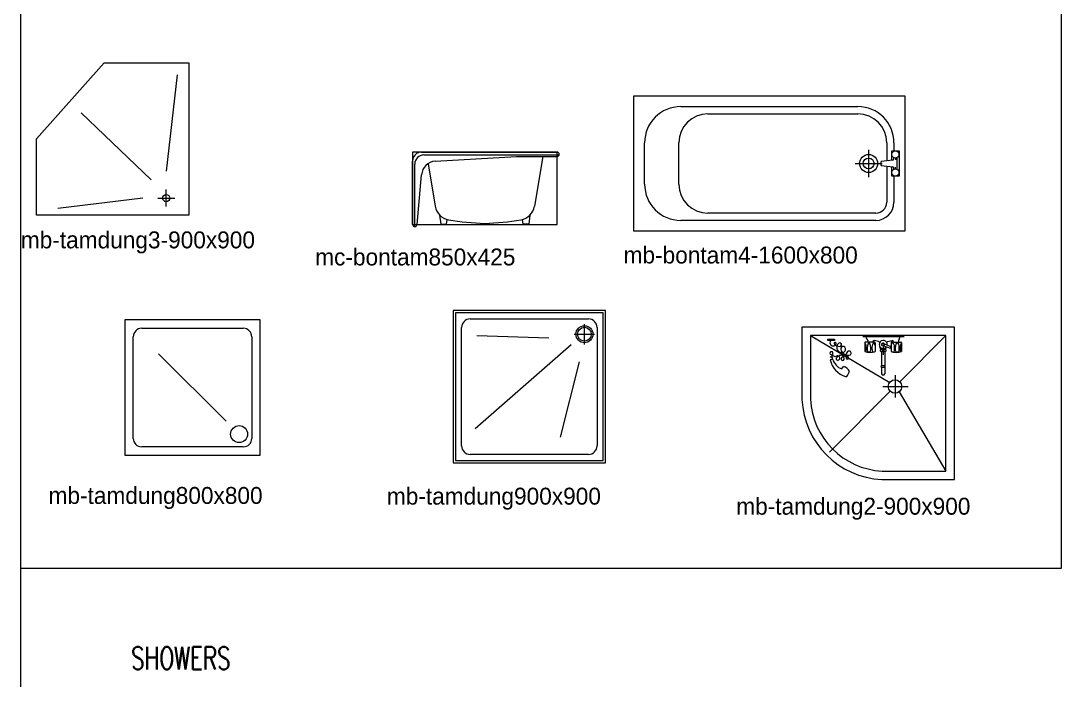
# Model space of a CAD drawing. Header units: inches. Extents: x 242965 to 445791, y 236206 to 423703.
# Drawn here: x 354598 to 360741, y 352910 to 356805 of the extents above; entities that cross this region are included whole.
import ezdxf

# ---------------------------------------------------------------- set-up
doc = ezdxf.new("R2010")
doc.units = ezdxf.units.IN
doc.header["$MEASUREMENT"] = 0
for name, color, linetype, lineweight in [('2', 181, 'Continuous', 20), ('8', 253, 'Continuous', 20), ('9', 251, 'Continuous', 13), ('A-TEXT', 11, 'Continuous', 30), ('e', 96, 'Continuous', 5)]:
    doc.layers.add(name, color=color, linetype=linetype, lineweight=lineweight)
doc.styles.add('Dimension', font='simplex.shx', dxfattribs={"width": 0.7})

# ---------------------------------------------------------------- blocks, each defined once
blk = doc.blocks.new('mb-tamdung3-900x900')
for p, q in [((-133.3, 50), (-133.3, 150)), ((-183.3, 100), (-83.3, 100))]:
    blk.add_line(p, q)
for points in [[(-900, 0), (-900, 450), (-500, 900), (0, 900)], [(0, 900), (0, 0), (-900, 0)], [(-131, 259.3), (-66.8, 827.8)], [(-221.5, 207.5), (-635.7, 604.7)], [(-270.8, 98.8), (-773.4, 39.3)]]:
    blk.add_lwpolyline(points)
blk.add_circle((-133.3, 100), 21.3)
blk = doc.blocks.new('mb-tamdung2-900x900')
for p, q in [((-850, -50), (-382, -326.1)), ((-541.5, -55.8), (-296.1, -55.8)), ((-518.5, -68), (-520.8, -55.8)), ((-323.1, -68), (-320.8, -55.8)), ((-50, -50), (-322.3, -322.3)), ((-529.3, -92.2), (-529.3, -143.6)), ((-471.4, -88.7), (-525.8, -88.7)), ((-511.4, -78.3), (-511.4, -88.7)), ((-447, -85.7), (-474.3, -79.7)), ((-467.9, -92.2), (-467.9, -143.6)), ((-434.1, -131.1), (-440.2, -115.4)), ((-420.8, -102.1), (-420.8, -162.7)), ((-416.4, -109.9), (-379.6, -123.4)), ((-412.2, -99.4), (-376.4, -114.7)), ((-407.5, -131.1), (-401.4, -115.4)), ((-394.6, -85.7), (-367.3, -79.7)), ((-373.7, -92.2), (-373.7, -143.6)), ((-370.2, -88.7), (-315.8, -88.7)), ((-330.2, -78.3), (-330.2, -88.7)), ((-312.3, -92.2), (-312.3, -143.6)), ((-434.1, -131.1), (-438.1, -135.1)), ((-438.1, -135.1), (-438.1, -140.8)), ((-438.1, -140.8), (-434.1, -144.8)), ((-428.4, -131.1), (-434.1, -131.1)), ((-434.1, -144.8), (-428.4, -144.8)), ((-431.2, -144.8), (-431.2, -229.1)), ((-428.4, -131.1), (-413.2, -131.1)), ((-424.4, -135.1), (-428.4, -131.1)), ((-428.4, -144.8), (-424.4, -140.8)), ((-413.2, -144.8), (-428.4, -144.8)), ((-424.4, -140.8), (-424.4, -135.1)), ((-413.2, -131.1), (-417.2, -135.1)), ((-417.2, -135.1), (-417.2, -140.8)), ((-417.2, -140.8), (-413.2, -144.8)), ((-407.5, -131.1), (-413.2, -131.1)), ((-413.2, -144.8), (-407.5, -144.8)), ((-410.4, -144.8), (-410.4, -229.1)), ((-403.5, -135.1), (-407.5, -131.1)), ((-407.5, -144.8), (-403.5, -140.8)), ((-403.5, -140.8), (-403.5, -135.1)), ((-718.4, -190.3), (-733.1, -193.8)), ((-665.5, -246.8), (-654.1, -232.8)), ((-410.4, -229.1), (-431.2, -229.1)), ((-431.2, -237.6), (-431.2, -276.2)), ((-410.4, -237.6), (-431.2, -237.6)), ((-410.4, -237.6), (-410.4, -276.2)), ((-630.3, -286.1), (-618.3, -262.7)), ((-350.5, -283.9), (-350.5, -416.5)), ((-421.7, -350.8), (-273.6, -350.8)), ((-379, -379), (-737.7, -737.7)), ((-325.8, -382.4), (-50, -850))]:
    blk.add_line(p, q)
for points in [[(0, -900), (0, 0), (-900, 0), (-900, -426.7, 0.386988), (-427.5, -900)], [(-50, -850), (-50, -50), (-850, -50), (-850, -425.5, 0.385519), (-426.3, -850)]]:
    blk.add_lwpolyline(points, format="xyb", close=True)
blk.add_lwpolyline([(-747.8, -71.9), (-707.2, -71.9), (-707.2, -78.7), (-747.8, -78.7)], close=True)
blk.add_lwpolyline([(-727.9, -77.3, 1.296082), (-698.1, -98.6, 1.917127), (-708.4, -101.2, 0.167053), (-676.9, -113.9, 1.448302), (-682.8, -95.2, 0.673139), (-666.6, -150.6, 0.486099), (-642.8, -125.9, 1.074451), (-670.9, -131.8, 0.361514), (-620.7, -165.9, 1.428906), (-630.9, -144.6, 0.287584), (-639.4, -183.8, 1.502211), (-629.2, -174.4, 0.316107), (-666.6, -181.2, 1.315856), (-651.3, -189.8, 0.643473), (-678.6, -168.5, 0.070392), (-696.4, -181.2, 0.515207), (-694.7, -193.2, 1.801469), (-696.4, -171.9, -0.730196), (-717.7, -156.5, 2.626927), (-727.9, -162.5, -0.91518), (-729.6, -177.8, -0.978175), (-729.6, -174.4, -0.823089), (-725.8, -192.1, 1.030732)], format="xyb")
for centre, radius in [((-420.8, -102.1), 8.98), ((-350.5, -350.8), 40.1)]:
    blk.add_circle(centre, radius)
for centre, radius, start, end in [((-525.8, -92.2), 3.51, 90, 180), ((-515, -67.3), 3.51, 190.9342, 244.09271), ((-520.6, -78.8), 9.19, 2.57036, 64.09271), ((-473.8, -88.7), 9.02, 93.36891, 179.63557), ((-471.4, -92.2), 3.51, 0, 90), ((-455.7, -100.2), 16.9, 33.13597, 59.1863), ((-420.8, -102.1), 23.5, 351.17896, 325.50254), ((-385.9, -100.2), 16.9, 120.8137, 146.86403), ((-380.1, -118.3), 5.13, 274.99082, 44.60878), ((-370.2, -92.2), 3.51, 90, 180), ((-367.8, -88.7), 9.02, 0.36443, 86.63109), ((-321, -78.8), 9.19, 115.90729, 177.42964), ((-326.6, -67.3), 3.51, 295.90729, 349.0658), ((-315.8, -92.2), 3.51, 0, 90), ((-526.2, -134.3), 9.79, 251.32489, 288.67511), ((-498.6, -71.8), 78.1, 246.83395, 293.16605), ((-504.1, -128.8), 17.2, 239.54369, 300.45631), ((-476.6, -125.6), 19.9, 244.10682, 295.89318), ((-365, -125.6), 19.9, 244.10682, 295.89318), ((-343, -71.8), 78.1, 246.83395, 293.16605), ((-337.4, -128.8), 17.2, 239.54369, 300.45631), ((-315.4, -134.3), 9.79, 251.32489, 288.67511), ((-606, -166.6), 130, 192.11017, 253.68231), ((-632.8, -163.2), 89.8, 197.5722, 248.67149), ((-667.6, -285.4), 54.3, 24.7573, 75.59354), ((-428, -233.3), 5.39, 127.25821, 232.74179), ((-413.6, -233.3), 5.39, 307.25821, 52.74179), ((-639.6, -281.3), 10.4, 253.68231, 332.90581), ((-420.8, -270.9), 11.7, 206.87069, 333.12931)]:
    blk.add_arc(centre, radius, start, end)
at = {"extrusion": (0, 0, -1)}
for centre, start_param, end_param in [((-531.7, -126.4), 0.240539, 2.117435), ((-365, -126.4), 5.256148, 8.40062), ((-337.4, -126.4), 4.16575, 8.40062), ((-365, -126.4), 10.448935, 10.451815)]:
    blk.add_ellipse(centre, major_axis=(0, 33), ratio=0.308277, start_param=start_param, end_param=end_param, dxfattribs=at)
for centre, start_param, end_param in [((-504.1, -126.4), 4.16575, 8.40062), ((-476.6, -126.4), 5.256148, 8.40062), ((-309.9, -126.4), 0.240539, 2.117435), ((-476.6, -126.4), 10.448935, 10.451815)]:
    blk.add_ellipse(centre, major_axis=(0, 33), ratio=0.308277, start_param=start_param, end_param=end_param)
blk.add_open_spline([(-417.5, -94.5), (-418.2, -95), (-419.4, -95.9), (-418.1, -92.6), (-419.4, -95.8), (-418.7, -92.7), (-420.8, -96.1), (-419.6, -93), (-419.1, -95.5), (-422, -95.3), (-420.5, -93.7), (-419.1, -94.3), (-422.5, -94.8), (-420.4, -93.5), (-421.7, -94.9), (-421.5, -93.1), (-422.4, -96.3), (-423.3, -92.7), (-420.7, -95.7), (-423.2, -95.2), (-424.4, -95.4)], degree=3, knots=[0, 0, 0, 0, 568.134721, 1123.169269, 1616.378313, 2016.53444, 2635.629623, 3118.672723, 3514.287506, 4143.124786, 4716.379127, 4837.224026, 5505.115343, 5774.448331, 6099.929439, 6319.034324, 6852.912874, 7381.452338, 7952.504332, 8849.986212, 8849.986212, 8849.986212, 8849.986212])
blk = doc.blocks.new('mb-tamdung900x900')
for p, q in [((0, 0), (-900, 0)), ((-900, 0), (-900, -900)), ((0, -900), (0, 0)), ((-13.9, -13.9), (-886.1, -13.9)), ((-886.1, -13.9), (-886.1, -886.1)), ((-800, -50), (-100, -50)), ((-13.9, -886.1), (-13.9, -13.9)), ((-850, -800), (-850, -100)), ((-125, -200.4), (-125, -80.4)), ((-50, -100), (-50, -800)), ((-759.4, -147.1), (-335, -161.8)), ((-185, -140.4), (-65, -140.4)), ((-202.2, -202), (-769.8, -700)), ((-320.3, -194.2), (-321.3, -194.5)), ((-155.3, -303.2), (-267.3, -747.9)), ((-100, -850), (-800, -850)), ((-900, -900), (0, -900)), ((-886.1, -886.1), (-13.9, -886.1))]:
    blk.add_line(p, q)
for radius in [50, 40.9]:
    blk.add_circle((-125, -140.4), radius)
for centre, start, end in [((-800, -100), 90, 180), ((-100, -100), 0, 90), ((-800, -800), 180, 270), ((-100, -800), 270, 0)]:
    blk.add_arc(centre, 50, start, end)
blk = doc.blocks.new('mb-tamdung800x800')
for p, q in [((0, 800), (-800, 800)), ((-800, 800), (-800, 0)), ((0, 0), (0, 800)), ((-700, 750), (-100, 750)), ((-750, 100), (-750, 700)), ((-50, 700), (-50, 100)), ((-800, 0), (0, 0)), ((-100, 50), (-700, 50))]:
    blk.add_line(p, q)
blk.add_lwpolyline([(-202.1, 202.1), (-600, 600)])
blk.add_circle((-125, 125), 50)
for centre, start, end in [((-700, 700), 90, 180), ((-100, 700), 0, 90), ((-700, 100), 180, 270), ((-100, 100), 270, 0)]:
    blk.add_arc(centre, 50, start, end)
blk.add_solid([(-201.8, 202.5), (-200, 200), (-202.5, 201.8)])
blk = doc.blocks.new('mv-bontam420x850')
for p, q in [((-426.7, 426.7), (-426.7, 0)), ((426.7, 426.7), (-426.7, 426.7)), ((-426.7, 0), (-426.7, 373.3)), ((-373.3, 426.7), (426.7, 426.7)), ((-360, 409.6), (440, 409.6)), ((-293.3, 373.3), (186.7, 400)), ((186.7, 400), (426.7, 400)), ((342.2, 400), (293.3, 106.7)), ((426.7, 0), (426.7, 426.7)), ((-413.4, -13.3), (-413.4, 356.3)), ((-335.3, 358.2), (-293.3, 106.7)), ((-400, 0), (-373.3, 293.3)), ((-426.7, 0), (426.7, 0)), ((-266.7, 53.3), (-260.2, 0.4)), ((-260.2, 0.4), (-226.1, 0.4)), ((-226.1, 0.4), (-222.3, 28.8)), ((226.1, 0.4), (222.3, 28.8)), ((260.2, 0.4), (226.1, 0.4)), ((266.7, 53.3), (260.2, 0.4))]:
    blk.add_line(p, q)
for centre, radius, start, end in [((-373.3, 373.3), 53.3, 90, 180), ((-360, 356.3), 53.3, 90, 180), ((-285.3, 285.3), 88.4, 95.19443, 174.80557), ((426.7, 413.3), 13.3, 270, 90), ((-197.3, 122.7), 97.3, 189.46232, 260.53768), ((197.3, 122.7), 97.3, 279.46232, 350.53768), ((-413.3, 0), 13.3, 180, 0), ((53.3, 1626.7), 1622.1, 260.53768, 268.11579), ((-53.3, 1626.7), 1622.1, 271.88421, 279.46232), ((53.3, 1626.7), 1622.1, 268.22423, 268.23489), ((53.3, 1626.7), 1622.1, 269.51163, 269.54656)]:
    blk.add_arc(centre, radius, start, end)
blk = doc.blocks.new('mb-bontam4-1600x800')
for p, q in [((-1600, 400), (0, 400)), ((-1600, -400), (-1600, 400)), ((0, 400), (0, -400)), ((-1322.7, 336), (-277.3, 336)), ((-1162.7, 293.3), (-277.3, 293.3)), ((-1536, -122.7), (-1536, 122.7)), ((-1333.3, -122.7), (-1333.3, 122.7)), ((-213.3, 80), (-213.3, -80)), ((-106.7, 122.7), (-106.7, 15.8)), ((-76.8, 18.8), (-76.8, 74.7)), ((-76.8, 18.8), (-76.8, 74.7)), ((-76.8, 74.7), (-55.5, 74.7)), ((-76.8, 74.7), (-55.5, 74.7)), ((-64, 122.7), (-64, 74.7)), ((-55.5, 74.7), (-34.1, 74.7)), ((-55.5, 74.7), (-34.1, 74.7)), ((-34.1, 74.7), (-34.1, 0)), ((-34.1, 74.7), (-34.1, 0)), ((-293.3, 0), (-133.3, 0)), ((-70.9, 19.3), (-138.5, 12.7)), ((-70.9, 19.3), (-138.5, 12.7)), ((-66.1, 34.9), (-66.1, 24.6)), ((-66.1, 34.9), (-66.1, 24.6)), ((-55.5, 32), (-55.5, 20.8)), ((-55.5, 32), (-55.5, 20.8)), ((-44.8, -34.9), (-44.8, 34.9)), ((-44.8, -34.9), (-44.8, 34.9)), ((-138.5, -12.7), (-70.9, -19.3)), ((-138.5, -12.7), (-70.9, -19.3)), ((-106.7, -15.8), (-106.7, -229.3)), ((-76.8, -74.7), (-76.8, -18.8)), ((-76.8, -74.7), (-76.8, -18.8)), ((-66.1, -24.6), (-66.1, -34.9)), ((-66.1, -24.6), (-66.1, -34.9)), ((-55.5, -32), (-55.5, -20.8)), ((-55.5, -32), (-55.5, -20.8)), ((-34.1, 0), (-34.1, -74.7)), ((-34.1, 0), (-34.1, -74.7)), ((-55.5, -74.7), (-76.8, -74.7)), ((-55.5, -74.7), (-76.8, -74.7)), ((-64, -74.7), (-64, -229.3)), ((-34.1, -74.7), (-55.5, -74.7)), ((-34.1, -74.7), (-55.5, -74.7)), ((-170.7, -293.3), (-1162.7, -293.3)), ((-170.7, -336), (-1322.7, -336)), ((0, -400), (-1600, -400))]:
    blk.add_line(p, q)
for centre, radius in [((-55.5, 53.3), 21.3), ((-55.5, 53.3), 21.3), ((-213.3, 0), 53.3), ((-213.3, 0), 32), ((-55.5, -53.3), 21.3), ((-55.5, -53.3), 21.3)]:
    blk.add_circle(centre, radius)
for centre, radius, start, end in [((-1322.7, 122.7), 213.3, 90, 180), ((-277.3, 122.7), 213.3, 0, 90), ((-1162.7, 122.7), 170.7, 90, 180), ((-277.3, 122.7), 170.7, 0, 90), ((-116.8, 0), 25.2, 149.74729, 210.25271), ((-116.8, 0), 25.2, 149.74729, 210.25271), ((-71.5, 24.6), 5.33, 275.60706, 0), ((-71.5, 24.6), 5.33, 275.60706, 0), ((-71.5, -24.6), 5.33, 0, 84.39294), ((-71.5, -24.6), 5.33, 0, 84.39294), ((-1322.7, -122.7), 213.3, 180, 270), ((-1162.7, -122.7), 170.7, 180, 270), ((-170.7, -229.3), 64, 270, 0), ((-170.7, -229.3), 106.7, 270, 0)]:
    blk.add_arc(centre, radius, start, end)

msp = doc.modelspace()

# ---------------------------------------------------------------- linework, layer by layer
at = {"layer": '8'}
msp.add_lwpolyline([(354598.04, 356912.507), (360740.892, 356912.507), (360740.892, 353569.577), (354598.04, 353569.577)], close=True, dxfattribs=at)
at = {"layer": 'e', "linetype": 'Continuous'}
msp.add_line((354598.04, 336420.808), (354598.04, 372060.808), dxfattribs=at)

# ---------------------------------------------------------------- block references
at = {"layer": '9'}
for name, p in [('mb-tamdung3-900x900', (355590.11, 355657.861)), ('mb-bontam4-1600x800', (359817.389, 355962.347)), ('mv-bontam420x850', (357337.599, 355602.959)), ('mb-tamdung900x900', (358050.631, 355094.201)), ('mb-tamdung800x800', (356011.804, 354238.878)), ('mb-tamdung2-900x900', (360110.235, 354995.766))]:
    msp.add_blockref(name, p, dxfattribs=at)

# ---------------------------------------------------------------- texts
at = {"layer": '2'}
for s, p in [('mb-tamdung3-900x900', (354598.04, 355461.154)), ('mc-bontam850x425', (356336.254, 355360.122)), ('mb-bontam4-1600x800', (358157.126, 355371.711)), ('mb-tamdung800x800', (354761.874, 353951.574)), ('mb-tamdung900x900', (356759.46, 353947.398)), ('mb-tamdung2-900x900', (358822.301, 353887.938))]:
    msp.add_text(s, height=100, dxfattribs=at).set_placement(p)
at = {"layer": 'A-TEXT', "insert": (355249.898, 353106.479), "char_height": 132, "width": 1704.18377, "attachment_point": 1, "style": 'Dimension'}
msp.add_mtext('SHOWERS', dxfattribs=at)

doc.saveas('drawing.dxf')
